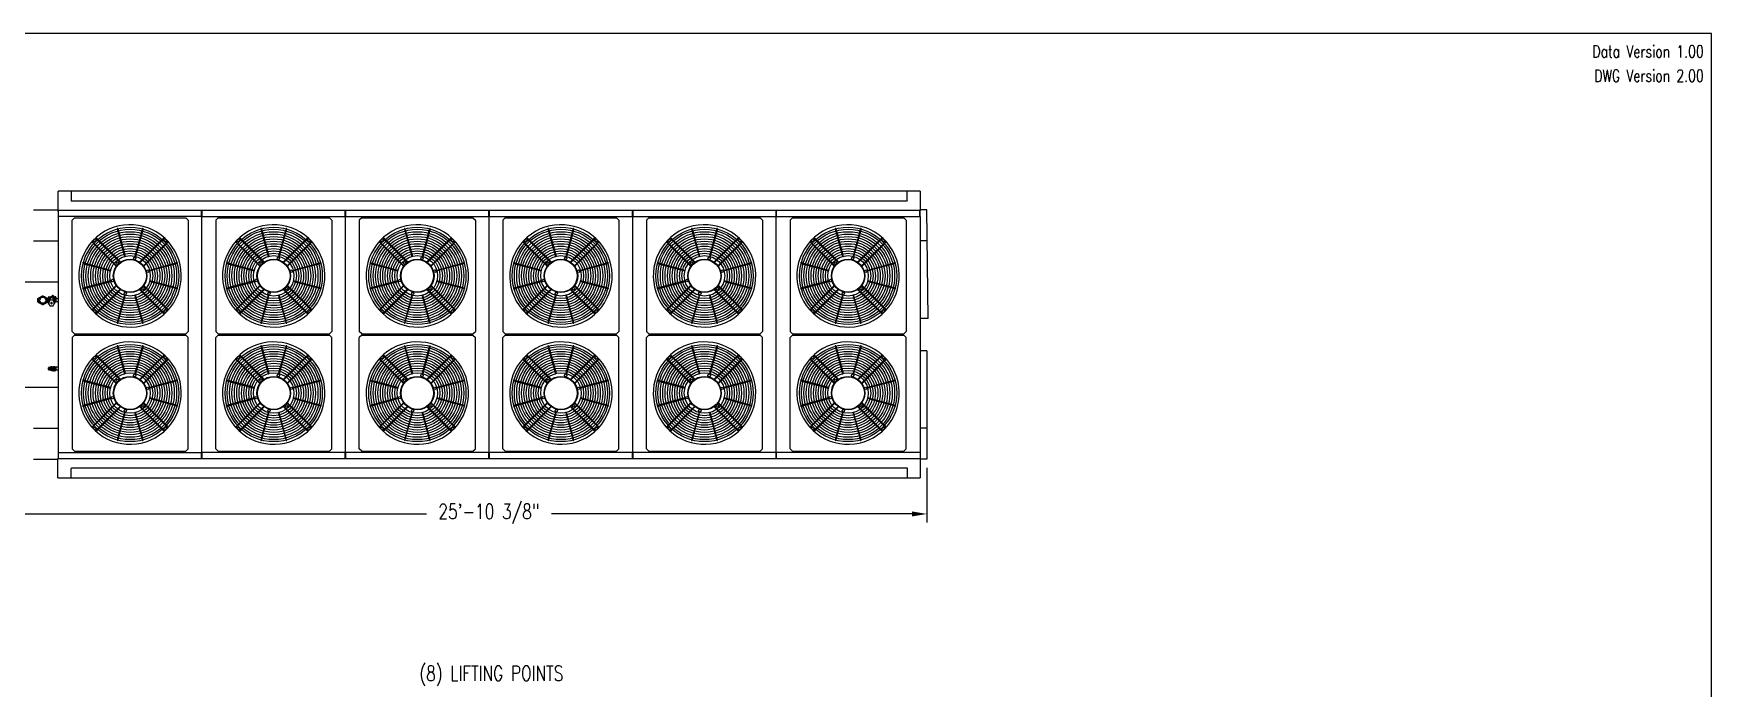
# Model space of a CAD drawing. Header units: millimetres. Extents: x 17046 to 32328, y 18593 to 29476.
# Drawn here: x 17324 to 17876, y 19000 to 19216 of the extents above; entities that cross this region are included whole.
import ezdxf
from ezdxf.enums import TextEntityAlignment as Align

# ---------------------------------------------------------------- set-up
doc = ezdxf.new("R2010")
doc.units = ezdxf.units.MM
doc.header["$LTSCALE"] = 5
for name, color, linetype in [('COIL-CONTROL', 2, 'Continuous'), ('CONDENSER-SST-CONTROL', 1, 'Continuous'), ('TEXT', 4, 'Continuous'), ('UNIT', 6, 'Continuous'), ('WS-NO-CONTROL', 3, 'Continuous')]:
    doc.layers.add(name, color=color, linetype=linetype)
doc.styles.add('SUBMITTAL', font='romans.shx', dxfattribs={"width": 0.75})
doc.dimstyles.new('SUBMITTAL', dxfattribs={"dimtxt": 0.09375, "dimasz": 0.09375, "dimexe": 0.03125, "dimexo": 0.0625, "dimgap": 0.0625, "dimtad": 0, "dimdec": 4, "dimzin": 4, "dimdsep": 46, "dimlunit": 4, "dimtxsty": 'SUBMITTAL', "dimcen": 0.09375, "dimclre": 6, "dimadec": 0, "dimazin": 0, "dimtfac": 1, "dimtdec": 0, "dimtofl": 0, "dimtmove": 0, "dimatfit": 3, "dimfxl": 0, "dimfrac": 2, "dimtolj": 1, "dimtzin": 4, "dimarcsym": 0})

# ---------------------------------------------------------------- blocks, each defined once
blk = doc.blocks.new('FANCYLINDER-TOP')
for p, q in [((-108, 393), (-46, 162)), ((-103, 395), (-41, 163)), ((103, 395), (41, 163)), ((108, 393), (46, 162)), ((-395, 103), (-163, 41)), ((-162, 46), (-393, 108)), ((393, 108), (162, 46)), ((395, 103), (163, 41)), ((-163, -41), (-395, -103)), ((-393, -108), (-162, -46)), ((393, -108), (162, -46)), ((395, -103), (163, -41)), ((-46, -162), (-108, -393)), ((-103, -395), (-41, -163)), ((41, -163), (103, -395)), ((108, -393), (46, -162))]:
    blk.add_line(p, q)
for points in [[(-313, 285), (-317, 281), (-119, 83), (-115, 87)], [(-83, 119), (-281, 317), (-285, 313), (-87, 115)], [(83, 119), (281, 317), (285, 313), (87, 115)], [(313, 285), (317, 281), (119, 83), (115, 87)], [(-313, -285), (-317, -281), (-119, -83), (-115, -87)], [(-83, -119), (-281, -317), (-285, -313), (-87, -115)], [(83, -119), (281, -317), (285, -313), (87, -115)], [(313, -285), (317, -281), (119, -83), (115, -87)]]:
    blk.add_lwpolyline(points, close=True)
for centre, radius in [((0, 0), 406), ((0, 0), 389), ((0, 0), 369), ((0, 0), 349), ((0, 0), 329), ((0, 0), 309), ((-295, 295), 10), ((0, 0), 289), ((295, 295), 10), ((0, 0), 269), ((0, 0), 249), ((0, 0), 229), ((0, 0), 209), ((0, 0), 189), ((0, 0), 169), ((39, 147), 10), ((0, 0), 140), ((0, 0), 136), ((-107, 107), 10), ((147, 39), 10), ((-147, -39), 10), ((-39, -147), 10), ((107, -107), 10), ((-295, -295), 10), ((295, -295), 10)]:
    blk.add_circle(centre, radius)
for centre, radius, start, end in [((0, 0), 428, 41.0849, 41.0705), ((-106, 394), 2.5, 15, 195), ((106, 394), 2.5, 345, 165), ((-394, 106), 2.5, 75, 255), ((394, 106), 2.5, 285, 105), ((-394, -106), 2.5, 105, 285), ((394, -106), 2.5, 255, 75), ((-106, -394), 2.5, 165, 345), ((106, -394), 2.5, 195, 15)]:
    blk.add_arc(centre, radius, start, end)
for centre, major_axis in [((-44, 163), (2.41, 0.65)), ((44, 163), (2.41, -0.65)), ((-163, 44), (0.65, 2.41)), ((163, 44), (0.65, -2.41)), ((-163, -44), (-0.65, 2.41)), ((163, -44), (-0.65, -2.41)), ((-44, -163), (-2.41, 0.65)), ((44, -163), (-2.41, -0.65))]:
    blk.add_ellipse(centre, major_axis=major_axis, ratio=0.422618, start_param=3.141593, end_param=6.283185)
blk = doc.blocks.new('BORDER')
for p, q in [((1, 1), (0, 1)), ((1, 0), (1, 1))]:
    blk.add_line(p, q)
blk = doc.blocks.new('*D44')
at = {"layer": 'CONDENSER-SST-CONTROL', "color": 6, "lineweight": -2}
for p, q in [((17307.33, 19096.3), (17307.33, 19054.62)), ((17617.67, 19072.63), (17617.67, 19054.62))]:
    blk.add_line(p, q, dxfattribs=at)
at = {"layer": 'CONDENSER-SST-CONTROL', "color": 3, "lineweight": -2}
for p, q in [((17312.26, 19057.43), (17453.13, 19057.43)), ((17612.74, 19057.43), (17494.15, 19057.43))]:
    blk.add_line(p, q, dxfattribs=at)
at = {"layer": 'CONDENSER-SST-CONTROL', "color": 3}
for points in [[(17312.26, 19058.26), (17312.26, 19056.61), (17307.33, 19057.43)], [(17612.74, 19058.26), (17612.74, 19056.61), (17617.67, 19057.43)]]:
    blk.add_solid(points, dxfattribs=at)
at = {"layer": 'CONDENSER-SST-CONTROL', "color": 3, "insert": (17473.64, 19057.43), "char_height": 4.9294, "attachment_point": 5, "style": 'SUBMITTAL'}
blk.add_mtext('\\A1;25\'-10 3/8"', dxfattribs=at)

msp = doc.modelspace()

# ---------------------------------------------------------------- linework, layer by layer
at = {"layer": 'COIL-CONTROL'}
for p, q in [((17323.806, 19157.5455), (17331.9221, 19157.5455)), ((17617.669, 19157.5455), (17615.4296, 19157.5455)), ((17618.0871, 19121.7442), (17617.669, 19157.5455)), ((17323.806, 19147.358), (17331.9638, 19147.358)), ((17617.669, 19147.358), (17615.4608, 19147.358)), ((17618.0871, 19121.7442), (17615.4608, 19121.7442)), ((17617.669, 19111.1592), (17615.4608, 19111.1592)), ((17617.669, 19111.1592), (17617.669, 19075.4455)), ((17323.806, 19085.633), (17331.9638, 19085.633)), ((17617.669, 19085.633), (17615.4608, 19085.633)), ((17323.806, 19075.4455), (17331.8505, 19075.4455)), ((17617.669, 19075.4455), (17615.4296, 19075.4455))]:
    msp.add_line(p, q, dxfattribs=at)
at = {"layer": 'UNIT'}
for p, q in [((17331.9221, 19156.9202), (17331.9221, 19163.7089)), ((17615.4296, 19163.7089), (17331.9221, 19163.7089)), ((17336.2138, 19163.7089), (17336.2138, 19160.3934)), ((17611.2108, 19160.6434), (17611.2108, 19163.7089)), ((17615.4296, 19163.7089), (17615.4296, 19157.2997)), ((17331.9221, 19157.3707), (17615.4386, 19157.3707)), ((17615.4386, 19157.2997), (17331.9221, 19157.2997)), ((17331.9221, 19156.9202), (17332.0513, 19156.9202)), ((17332.0513, 19155.3705), (17332.0513, 19157.2997)), ((17610.9608, 19160.3934), (17336.2138, 19160.3934)), ((17379.1262, 19155.2997), (17379.1262, 19157.2997)), ((17379.3013, 19155.2997), (17379.3013, 19157.2997)), ((17426.3762, 19155.2997), (17426.3762, 19157.2997)), ((17426.5513, 19155.2997), (17426.5513, 19157.2997)), ((17473.6077, 19155.2997), (17473.6077, 19157.2997)), ((17473.7828, 19155.2997), (17473.7828, 19157.2997)), ((17520.8391, 19155.2997), (17520.8391, 19157.2997)), ((17521.0143, 19155.2997), (17521.0143, 19157.2997)), ((17568.0706, 19155.2997), (17568.0706, 19157.2997)), ((17568.2458, 19155.2997), (17568.2458, 19157.2997)), ((17611.2108, 19160.6434), (17610.9608, 19160.3934)), ((17615.3732, 19155.283), (17615.3732, 19157.2997)), ((17615.4073, 19156.9202), (17615.3732, 19156.9202)), ((17615.4073, 19156.9202), (17615.4073, 19157.2997)), ((17615.4073, 19156.9108), (17615.4073, 19155.283)), ((17615.4526, 19156.9108), (17615.4073, 19156.9108)), ((17615.4242, 19157.2997), (17615.4242, 19157.1408)), ((17615.4526, 19155.283), (17615.4526, 19156.9444)), ((17331.9638, 19155.3705), (17331.9638, 19077.6205)), ((17379.1262, 19155.3705), (17331.9638, 19155.3705)), ((17337.2817, 19154.8813), (17336.4943, 19154.0939)), ((17336.4943, 19117.4798), (17336.4943, 19154.0939)), ((17337.2817, 19154.8813), (17373.8959, 19154.8813)), ((17373.8959, 19154.8813), (17374.6833, 19154.0939)), ((17374.6833, 19154.0939), (17374.6833, 19117.4798)), ((17379.3013, 19155.2997), (17379.1262, 19155.2997)), ((17379.2138, 19077.6914), (17379.2138, 19155.2997)), ((17379.3013, 19155.3705), (17426.3762, 19155.3705)), ((17384.5317, 19154.8813), (17383.7443, 19154.0939)), ((17383.7443, 19154.0939), (17383.7443, 19117.4798)), ((17384.5317, 19154.8813), (17421.1459, 19154.8813)), ((17421.1459, 19154.8813), (17421.9333, 19154.0939)), ((17421.9333, 19154.0939), (17421.9333, 19117.4798)), ((17426.5513, 19155.2997), (17426.3762, 19155.2997)), ((17426.4638, 19077.6914), (17426.4638, 19155.2997)), ((17426.5513, 19155.3705), (17473.6077, 19155.3705)), ((17431.7632, 19154.8813), (17430.9758, 19154.0939)), ((17430.9758, 19154.0939), (17430.9758, 19117.4798)), ((17431.7632, 19154.8813), (17468.3773, 19154.8813)), ((17468.3773, 19154.8813), (17469.1647, 19154.0939)), ((17469.1647, 19154.0939), (17469.1647, 19117.4798)), ((17473.7828, 19155.2997), (17473.6077, 19155.2997)), ((17473.6952, 19077.6914), (17473.6952, 19155.2997)), ((17473.7828, 19155.3705), (17520.8391, 19155.3705)), ((17478.9946, 19154.8813), (17478.2072, 19154.0939)), ((17478.2072, 19154.0939), (17478.2072, 19117.4798)), ((17478.9946, 19154.8813), (17515.6088, 19154.8813)), ((17515.6088, 19154.8813), (17516.3962, 19154.0939)), ((17516.3962, 19154.0939), (17516.3962, 19117.4798)), ((17521.0143, 19155.2997), (17520.8391, 19155.2997)), ((17520.9267, 19077.6914), (17520.9267, 19155.2997)), ((17521.0143, 19155.3705), (17568.0706, 19155.3705)), ((17526.2261, 19154.8813), (17525.4387, 19154.0939)), ((17525.4387, 19154.0939), (17525.4387, 19117.4798)), ((17526.2261, 19154.8813), (17562.8403, 19154.8813)), ((17562.8403, 19154.8813), (17563.6277, 19154.0939)), ((17563.6277, 19154.0939), (17563.6277, 19117.4798)), ((17568.2458, 19155.2997), (17568.0706, 19155.2997)), ((17568.1582, 19077.6914), (17568.1582, 19155.2997)), ((17568.2458, 19155.3705), (17615.3822, 19155.3705)), ((17573.4576, 19154.8813), (17572.6702, 19154.0939)), ((17572.6702, 19154.0939), (17572.6702, 19117.4798)), ((17573.4576, 19154.8813), (17610.0717, 19154.8813)), ((17610.0717, 19154.8813), (17610.8591, 19154.0939)), ((17610.8591, 19154.0939), (17610.8591, 19117.4798)), ((17615.3732, 19155.283), (17615.4608, 19155.283)), ((17615.4608, 19155.283), (17615.4608, 19151.6919)), ((17615.4608, 19155.283), (17615.4608, 19077.6205)), ((17307.3644, 19133.8705), (17331.9638, 19133.8705)), ((17337.2817, 19116.6924), (17336.4943, 19117.4798)), ((17337.2817, 19116.2987), (17336.4943, 19115.5113)), ((17336.4943, 19115.5113), (17336.4943, 19078.8971)), ((17337.2817, 19116.6924), (17373.8959, 19116.6924)), ((17337.2817, 19116.2987), (17373.8959, 19116.2987)), ((17373.8959, 19116.6924), (17374.6833, 19117.4798)), ((17373.8959, 19116.2987), (17374.6833, 19115.5113)), ((17374.6833, 19078.8971), (17374.6833, 19115.5113)), ((17384.5317, 19116.6924), (17383.7443, 19117.4798)), ((17384.5317, 19116.2987), (17383.7443, 19115.5113)), ((17383.7443, 19078.8971), (17383.7443, 19115.5113)), ((17384.5317, 19116.6924), (17421.1459, 19116.6924)), ((17384.5317, 19116.2987), (17421.1459, 19116.2987)), ((17421.1459, 19116.6924), (17421.9333, 19117.4798)), ((17421.1459, 19116.2987), (17421.9333, 19115.5113)), ((17421.9333, 19078.8971), (17421.9333, 19115.5113)), ((17431.7632, 19116.6924), (17430.9758, 19117.4798)), ((17431.7632, 19116.2987), (17430.9758, 19115.5113)), ((17430.9758, 19078.8971), (17430.9758, 19115.5113)), ((17431.7632, 19116.6924), (17468.3773, 19116.6924)), ((17431.7632, 19116.2987), (17468.3773, 19116.2987)), ((17468.3773, 19116.6924), (17469.1647, 19117.4798)), ((17468.3773, 19116.2987), (17469.1647, 19115.5113)), ((17469.1647, 19078.8971), (17469.1647, 19115.5113)), ((17473.6077, 19116.717), (17473.7828, 19116.717)), ((17478.9946, 19116.6924), (17478.2072, 19117.4798)), ((17478.9946, 19116.2987), (17478.2072, 19115.5113)), ((17478.2072, 19078.8971), (17478.2072, 19115.5113)), ((17478.9946, 19116.6924), (17515.6088, 19116.6924)), ((17478.9946, 19116.2987), (17515.6088, 19116.2987)), ((17515.6088, 19116.6924), (17516.3962, 19117.4798)), ((17515.6088, 19116.2987), (17516.3962, 19115.5113)), ((17516.3962, 19078.8971), (17516.3962, 19115.5113)), ((17526.2261, 19116.6924), (17525.4387, 19117.4798)), ((17526.2261, 19116.2987), (17525.4387, 19115.5113)), ((17525.4387, 19078.8971), (17525.4387, 19115.5113)), ((17526.2261, 19116.6924), (17562.8403, 19116.6924)), ((17526.2261, 19116.2987), (17562.8403, 19116.2987)), ((17562.8403, 19116.6924), (17563.6277, 19117.4798)), ((17562.8403, 19116.2987), (17563.6277, 19115.5113)), ((17563.6277, 19078.8971), (17563.6277, 19115.5113)), ((17573.4576, 19116.6924), (17572.6702, 19117.4798)), ((17573.4576, 19116.2987), (17572.6702, 19115.5113)), ((17572.6702, 19078.8971), (17572.6702, 19115.5113)), ((17573.4576, 19116.6924), (17610.0717, 19116.6924)), ((17573.4576, 19116.2987), (17610.0717, 19116.2987)), ((17610.0717, 19116.6924), (17610.8591, 19117.4798)), ((17610.0717, 19116.2987), (17610.8591, 19115.5113)), ((17610.8591, 19078.8971), (17610.8591, 19115.5113)), ((17307.3644, 19099.1205), (17331.9638, 19099.1205)), ((17615.4608, 19081.2991), (17615.4608, 19075.6914)), ((17331.8505, 19075.6914), (17615.4608, 19075.6914)), ((17331.8505, 19069.2821), (17331.8505, 19075.6914)), ((17615.4296, 19075.6204), (17331.8505, 19075.6204)), ((17331.9638, 19077.6205), (17379.1262, 19077.6205)), ((17332.0513, 19075.6914), (17332.0513, 19077.6205)), ((17337.2817, 19078.1097), (17336.4943, 19078.8971)), ((17337.2817, 19078.1097), (17373.8959, 19078.1097)), ((17373.8959, 19078.1097), (17374.6833, 19078.8971)), ((17379.1262, 19077.6914), (17379.3013, 19077.6914)), ((17379.1262, 19075.6914), (17379.1262, 19077.6914)), ((17379.1262, 19075.9489), (17379.3013, 19075.9489)), ((17379.3013, 19075.6914), (17379.3013, 19077.6914)), ((17426.3762, 19077.6205), (17379.3013, 19077.6205)), ((17384.5317, 19078.1097), (17383.7443, 19078.8971)), ((17384.5317, 19078.1097), (17421.1459, 19078.1097)), ((17421.1459, 19078.1097), (17421.9333, 19078.8971)), ((17426.3762, 19077.6914), (17426.5513, 19077.6914)), ((17426.3762, 19075.6914), (17426.3762, 19077.6914)), ((17426.3762, 19075.9489), (17426.5513, 19075.9489)), ((17426.5513, 19075.6914), (17426.5513, 19077.6914)), ((17473.6077, 19077.6205), (17426.5513, 19077.6205)), ((17431.7632, 19078.1097), (17430.9758, 19078.8971)), ((17431.7632, 19078.1097), (17468.3773, 19078.1097)), ((17468.3773, 19078.1097), (17469.1647, 19078.8971)), ((17473.6077, 19077.6914), (17473.7828, 19077.6914)), ((17473.6077, 19075.6914), (17473.6077, 19077.6914)), ((17473.6077, 19075.9489), (17473.7828, 19075.9489)), ((17473.7828, 19075.6914), (17473.7828, 19077.6914)), ((17520.8391, 19077.6205), (17473.7828, 19077.6205)), ((17478.9946, 19078.1097), (17478.2072, 19078.8971)), ((17478.9946, 19078.1097), (17515.6088, 19078.1097)), ((17515.6088, 19078.1097), (17516.3962, 19078.8971)), ((17520.8391, 19077.6914), (17521.0143, 19077.6914)), ((17520.8391, 19075.6914), (17520.8391, 19077.6914)), ((17520.8391, 19075.9489), (17521.0143, 19075.9489)), ((17521.0143, 19075.6914), (17521.0143, 19077.6914)), ((17568.0706, 19077.6205), (17521.0143, 19077.6205)), ((17526.2261, 19078.1097), (17525.4387, 19078.8971)), ((17526.2261, 19078.1097), (17562.8403, 19078.1097)), ((17562.8403, 19078.1097), (17563.6277, 19078.8971)), ((17568.0706, 19077.6914), (17568.2458, 19077.6914)), ((17568.0706, 19075.6914), (17568.0706, 19077.6914)), ((17568.0706, 19075.9489), (17568.2458, 19075.9489)), ((17568.2458, 19075.6914), (17568.2458, 19077.6914)), ((17615.4608, 19077.6205), (17568.2458, 19077.6205)), ((17573.4576, 19078.1097), (17572.6702, 19078.8971)), ((17573.4576, 19078.1097), (17610.0717, 19078.1097)), ((17610.0717, 19078.1097), (17610.8591, 19078.8971)), ((17615.4296, 19075.6914), (17615.4296, 19069.2821)), ((17331.8505, 19069.2821), (17615.4296, 19069.2821)), ((17336.2138, 19072.3476), (17336.4638, 19072.5976)), ((17336.2138, 19069.2821), (17336.2138, 19072.3476)), ((17336.4638, 19072.5976), (17611.2108, 19072.5976)), ((17611.2108, 19072.5976), (17611.2108, 19069.2821))]:
    msp.add_line(p, q, dxfattribs=at)
at = {"layer": 'WS-NO-CONTROL'}
for p, q in [((17326.2273, 19128.8887), (17326.8295, 19129.2363)), ((17326.8295, 19129.2363), (17326.9377, 19129.2363)), ((17326.9377, 19129.2363), (17327.5398, 19128.8887)), ((17330.7931, 19128.8212), (17330.3669, 19129.207)), ((17325.1336, 19128.3145), (17325.1336, 19127.1895)), ((17325.1336, 19128.3145), (17325.5711, 19128.3145)), ((17325.1336, 19127.1895), (17325.5711, 19127.1895)), ((17325.5711, 19128.4473), (17325.6252, 19128.541)), ((17325.5711, 19127.752), (17325.5711, 19128.4473)), ((17325.5711, 19127.0567), (17325.5711, 19127.752)), ((17325.6252, 19126.963), (17325.5711, 19127.0567)), ((17325.6252, 19128.541), (17326.2273, 19128.8887)), ((17326.2273, 19126.6154), (17325.6252, 19126.963)), ((17326.8295, 19126.2677), (17326.2273, 19126.6154)), ((17326.9377, 19126.2677), (17326.8295, 19126.2677)), ((17327.5398, 19126.6154), (17326.9377, 19126.2677)), ((17327.5398, 19128.8887), (17328.142, 19128.541)), ((17328.142, 19126.963), (17327.5398, 19126.6154)), ((17328.142, 19128.541), (17328.1961, 19128.4473)), ((17328.1961, 19127.0567), (17328.142, 19126.963)), ((17328.1961, 19128.4473), (17328.1961, 19127.752)), ((17328.1961, 19128.3145), (17328.3836, 19128.3145)), ((17328.1961, 19127.752), (17328.1961, 19127.0567)), ((17328.1961, 19127.1895), (17328.3836, 19127.1895)), ((17328.3836, 19127.082), (17328.3836, 19128.422)), ((17328.3836, 19128.422), (17328.645, 19128.422)), ((17328.3836, 19127.082), (17328.6623, 19127.082)), ((17328.882, 19128.8446), (17328.682, 19128.7291)), ((17328.682, 19128.7291), (17328.682, 19128.4982)), ((17328.682, 19128.4982), (17328.882, 19128.3827)), ((17328.882, 19127.1214), (17328.682, 19127.0059)), ((17328.682, 19127.0059), (17328.682, 19126.7749)), ((17328.682, 19126.7749), (17328.882, 19126.6595)), ((17328.684, 19126.6924), (17328.9407, 19126.4601)), ((17329.082, 19128.7291), (17328.882, 19128.8446)), ((17328.882, 19128.3827), (17329.082, 19128.4982)), ((17328.9065, 19127.1072), (17328.882, 19127.1214)), ((17328.882, 19126.6595), (17328.9072, 19126.674)), ((17330.4506, 19127.8346), (17329.0366, 19127.8346)), ((17329.082, 19128.4982), (17329.082, 19128.7291)), ((17329.1701, 19125.8796), (17330.3171, 19125.8796)), ((17329.2486, 19128.6396), (17330.2386, 19128.6396)), ((17329.2486, 19128.6396), (17329.2486, 19127.8346)), ((17329.4936, 19128.7346), (17329.9936, 19128.7346)), ((17329.4936, 19128.7346), (17329.4936, 19128.6396)), ((17329.5693, 19126.9847), (17329.5083, 19126.8442)), ((17329.8841, 19128.7346), (17329.9802, 19129.0305)), ((17329.9789, 19126.8442), (17329.9179, 19126.9847)), ((17329.9936, 19128.7346), (17329.9936, 19128.6396)), ((17330.2107, 19128.6396), (17330.3036, 19128.9254)), ((17330.2386, 19128.6396), (17330.2386, 19127.8346)), ((17330.6052, 19128.8446), (17330.4052, 19128.7291)), ((17330.4052, 19128.7291), (17330.4052, 19128.4982)), ((17330.4052, 19128.4982), (17330.6052, 19128.3827)), ((17330.5787, 19126.6747), (17330.6052, 19126.6595)), ((17330.6052, 19127.1214), (17330.5794, 19127.1065)), ((17330.8052, 19128.7291), (17330.6052, 19128.8446)), ((17330.6052, 19128.3827), (17330.8052, 19128.4982)), ((17330.8052, 19127.0059), (17330.6052, 19127.1214)), ((17330.6052, 19126.6595), (17330.8052, 19126.7749)), ((17330.8052, 19128.4982), (17330.8052, 19128.7291)), ((17330.8052, 19126.7749), (17330.8052, 19127.0059)), ((17331.1636, 19128.422), (17330.8249, 19128.422)), ((17331.1636, 19127.082), (17330.8249, 19127.082)), ((17330.8667, 19128.7137), (17330.8667, 19128.7451)), ((17330.8667, 19128.422), (17330.8667, 19128.5136)), ((17331.1636, 19128.422), (17331.1636, 19127.082)), ((17331.9638, 19128.267), (17331.1636, 19128.267)), ((17331.9638, 19127.237), (17331.1636, 19127.237)), ((17331.2105, 19128.7451), (17331.2105, 19128.267)), ((17328.7473, 19104.957), (17328.7473, 19105.5195)), ((17329.1223, 19105.6445), (17328.8723, 19105.6445)), ((17329.1223, 19104.832), (17328.8723, 19104.832)), ((17329.1223, 19105.6758), (17329.1223, 19104.8008)), ((17329.2473, 19105.6758), (17329.1223, 19105.6758)), ((17329.2473, 19104.8008), (17329.1223, 19104.8008)), ((17329.2473, 19105.6758), (17329.2473, 19104.8008)), ((17329.2473, 19105.6133), (17329.4348, 19105.6133)), ((17329.2473, 19104.8633), (17329.4348, 19104.8633)), ((17329.4348, 19105.8008), (17329.4348, 19105.5195)), ((17329.6223, 19105.8008), (17329.4348, 19105.8008)), ((17329.4348, 19105.5195), (17329.4348, 19104.957)), ((17329.4348, 19104.957), (17329.4348, 19104.6758)), ((17329.6223, 19104.6758), (17329.4348, 19104.6758)), ((17329.6223, 19105.5195), (17329.6223, 19105.8008)), ((17329.6223, 19105.6133), (17329.6848, 19105.6133)), ((17329.6223, 19104.957), (17329.6223, 19105.5195)), ((17329.6223, 19104.6758), (17329.6223, 19104.957)), ((17329.6223, 19104.8633), (17329.6848, 19104.8633)), ((17329.6848, 19105.8878), (17329.6848, 19105.563)), ((17329.8723, 19105.8878), (17329.6848, 19105.8878)), ((17329.6848, 19105.563), (17329.6848, 19104.9135)), ((17329.6848, 19104.9135), (17329.6848, 19104.5888)), ((17329.6848, 19104.5888), (17329.8723, 19104.5888)), ((17329.8723, 19105.563), (17329.8723, 19105.8878)), ((17329.9036, 19105.7598), (17329.8723, 19105.7622)), ((17329.8723, 19104.9135), (17329.8723, 19105.563)), ((17329.8723, 19104.5888), (17329.8723, 19104.9135)), ((17329.9036, 19104.7167), (17329.8723, 19104.7144)), ((17329.9036, 19105.8383), (17329.9036, 19104.6383)), ((17329.9036, 19105.8383), (17330.3336, 19105.8383)), ((17329.9036, 19104.6383), (17330.3336, 19104.6383)), ((17330.3336, 19105.8383), (17330.3872, 19105.9311)), ((17330.3336, 19105.8383), (17330.3336, 19105.7579)), ((17330.3336, 19105.7579), (17330.3336, 19105.2383)), ((17330.3336, 19105.2383), (17330.3336, 19104.7187)), ((17330.3336, 19104.7187), (17330.3336, 19104.6383)), ((17330.3336, 19104.6383), (17330.3872, 19104.5455)), ((17330.3872, 19105.9311), (17330.68, 19105.9311)), ((17330.3872, 19104.5455), (17330.68, 19104.5455)), ((17330.7336, 19105.8383), (17330.68, 19105.9311)), ((17330.7336, 19104.6383), (17330.68, 19104.5455)), ((17330.7336, 19105.8383), (17330.7336, 19105.7579)), ((17330.7336, 19105.8383), (17331.1636, 19105.8383)), ((17330.7336, 19105.7579), (17330.7336, 19105.2383)), ((17330.7336, 19105.2383), (17330.7336, 19104.7187)), ((17330.7336, 19104.7187), (17330.7336, 19104.6383)), ((17330.7336, 19104.6383), (17331.1636, 19104.6383)), ((17331.1636, 19105.8383), (17331.1636, 19104.6383)), ((17331.9638, 19105.7533), (17331.1636, 19105.7533)), ((17331.9638, 19104.7233), (17331.1636, 19104.7233))]:
    msp.add_line(p, q, dxfattribs=at)
for radius in [1.3125, 1]:
    msp.add_circle((17326.8836, 19127.752), radius, dxfattribs=at)
for centre, radius, start, end in [((17330.132, 19128.9475), 0.35, 47.850863, 152.897067), ((17330.1419, 19128.9779), 0.17, 342, 162), ((17328.882, 19128.6136), 0.28, 61.739361, 198.611546), ((17328.882, 19126.8904), 0.28, 151.739361, 225), ((17327.6784, 19128.2083), 0.99, 347.541093, 18.611546), ((17329.7436, 19127.752), 1.125, 167.541093, 197.634834), ((17328.1949, 19127.2597), 0.5, 331.739361, 17.634834), ((17332.3779, 19126.862), 3.48, 163.770528, 180), ((17330.8069, 19126.862), 1.909, 180, 210.971446), ((17329.7436, 19127.752), 0.75, 131.299873, 185.134706), ((17329.2513, 19129.3007), 0.5, 241.739361, 287.637319), ((17329.7436, 19127.752), 1.125, 103.098391, 107.63373), ((17329.7436, 19126.742), 0.2565, 156.534076, 23.463769), ((17329.3754, 19129.3348), 0.5, 283.094011, 332.897067), ((17329.7436, 19126.909), 0.19, 23.465924, 156.534076), ((17329.7436, 19127.752), 0.75, 354.77221, 48.700128), ((17328.6707, 19126.862), 1.9172, 329.175465, 360), ((17327.0749, 19126.862), 3.513, 360, 16.072902), ((17330.6052, 19126.8904), 0.28, 263.107327, 28.260639), ((17331.2922, 19128.2443), 0.5, 151.739361, 197.634834), ((17331.2922, 19127.2597), 0.5, 162.365166, 208.260639), ((17330.6052, 19128.6136), 0.28, 331.739361, 47.850863), ((17329.7436, 19127.752), 1.125, 342.365166, 17.634834), ((17331.0386, 19128.7451), 0.1719, 360, 180), ((17328.8723, 19105.5195), 0.125, 90, 180), ((17328.8723, 19104.957), 0.125, 180, 270)]:
    msp.add_arc(centre, radius, start, end, dxfattribs=at)

# ---------------------------------------------------------------- block references
at = {"xscale": 829.7698563356048, "yscale": 622.3273922517036, "zscale": 829.7698563356048}
msp.add_blockref('BORDER', (17045.9751, 18593.206), dxfattribs=at)
at = {"layer": 'UNIT', "xscale": 0.03937007874015748, "yscale": 0.03937007874015748, "zscale": 0.03937007874015748}
for p in [(17355.5888, 19135.7869), (17402.8388, 19135.7869), (17450.0702, 19135.7869), (17497.3017, 19135.7869), (17544.5332, 19135.7869), (17591.7647, 19135.7869), (17355.5888, 19097.2042), (17402.8388, 19097.2042), (17450.0702, 19097.2042), (17497.3017, 19097.2042), (17544.5332, 19097.2042), (17591.7647, 19097.2042)]:
    msp.add_blockref('FANCYLINDER-TOP', p, dxfattribs=at)

# ---------------------------------------------------------------- texts
at = {"layer": 'TEXT', "style": 'SUBMITTAL', "width": 0.75}
for s, p in [('Data Version 1.00', (17873.206, 19211.6332)), ('DWG Version 2.00', (17873.206, 19203.6332))]:
    msp.add_text(s, height=4, dxfattribs=at).set_placement(p, align=Align.TOP_RIGHT)
at = {"layer": 'UNIT', "insert": (17474.441, 19004.1661), "char_height": 4.93, "width": 89.794437, "attachment_point": 5, "style": 'SUBMITTAL'}
msp.add_mtext('(8) LIFTING POINTS', dxfattribs=at)

# ---------------------------------------------------------------- dimensions: what is measured, and where the dimension line sits
at = {"layer": 'CONDENSER-SST-CONTROL', "color": 3}
dim = msp.add_linear_dim(base=(17307.3303, 19057.4339), p1=(17617.669, 19075.4455), p2=(17307.3303, 19099.1205), dimstyle='SUBMITTAL', override={"dimscale": 70.42, "dimtxt": 0.07, "dimasz": 0.07, "dimexe": 0.04, "dimexo": 0.04, "dimgap": 0.03125, "dimdec": 3, "dimzin": 3, "dimclrd": 3, "dimclrt": 3, "dimtdec": 3, "dimtix": 1}, dxfattribs=at)
dim.commit()
dim.dimension.update_dxf_attribs({"geometry": '*D44', "text_midpoint": (17473.64, 19057.4339), "dimtype": 160})

doc.saveas('drawing.dxf')
